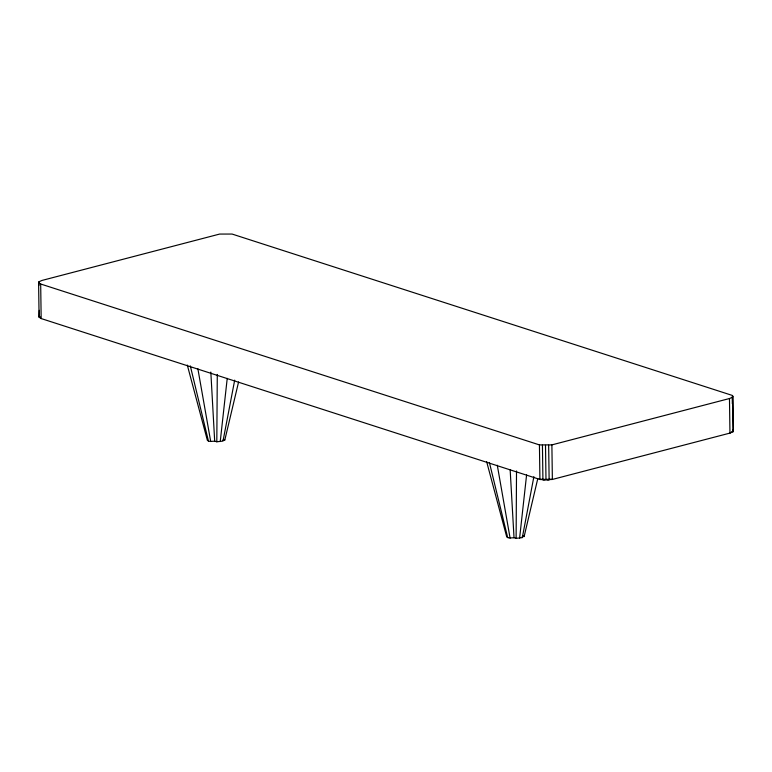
<?xml version="1.0" encoding="UTF-8"?>
<svg xmlns="http://www.w3.org/2000/svg" width="772" height="772" viewBox="0 0 772 772"><rect width="100%" height="100%" fill="white"/><g stroke="black" fill="none" stroke-linecap="round" stroke-linejoin="round"><path stroke-width="1.16" d="M533.877 476.662L522.316 537.65L516.121 538.335L516.516 470.968M234.688 380.142L223.011 441.101L216.807 441.777L217.289 374.439M220.242 441.545L227.229 378.357M519.604 538.123L526.591 474.925M222.847 440.194L224.826 439.972L238.577 381.995M522.171 536.752L524.13 536.54L537.794 478.553M38.6 282.668L38.938 281.77L42.045 280.419L219.634 234.07L232.082 234.051L732.223 395.399L732.918 396.297L733.4 430.844L733.062 431.741L729.955 433.092L552.366 479.441L539.918 479.451L41.167 318.556L39.082 317.215L38.6 282.668L40.684 284.009L539.435 444.904L551.883 444.884L729.472 398.535L732.58 397.194L732.918 396.297M39.343 310.363L39.082 317.215L39.768 316.771M187.297 365.06L207.417 440.455C210.216 442.703 213.844 440.146 216.807 441.777M486.621 461.588L506.76 537.013C509.51 539.29 513.187 536.685 516.121 538.335M542.436 445.193L542.919 479.75L545.013 479.682M547.116 479.615L552.366 479.441L551.883 444.884M539.435 444.904L539.918 479.451L544.443 479.451M546.701 479.451L552.366 479.441M542.919 479.75L549.133 479.74L548.651 445.193M539.918 479.451L545.042 479.615M547.087 479.682L549.133 479.74M223.793 439.365L224.826 439.972M523.184 535.922L524.13 536.54M732.705 429.956L733.4 430.844L729.955 433.092L729.472 398.535M732.715 431.297L733.062 431.741L732.58 397.194M39.42 316.317L41.167 318.556L40.684 284.009M489.38 462.476L507.706 537.63M190.317 365.909L208.44 441.063M497.284 465.226L510.089 538.094M197.864 368.707L210.708 441.536M510.157 469.791L514.017 537.659M210.824 372.065L214.684 441.092M732.242 396.586L732.338 403.737M545.505 445.29L545.987 479.846M38.938 281.77L38.986 285.341"/></g></svg>
